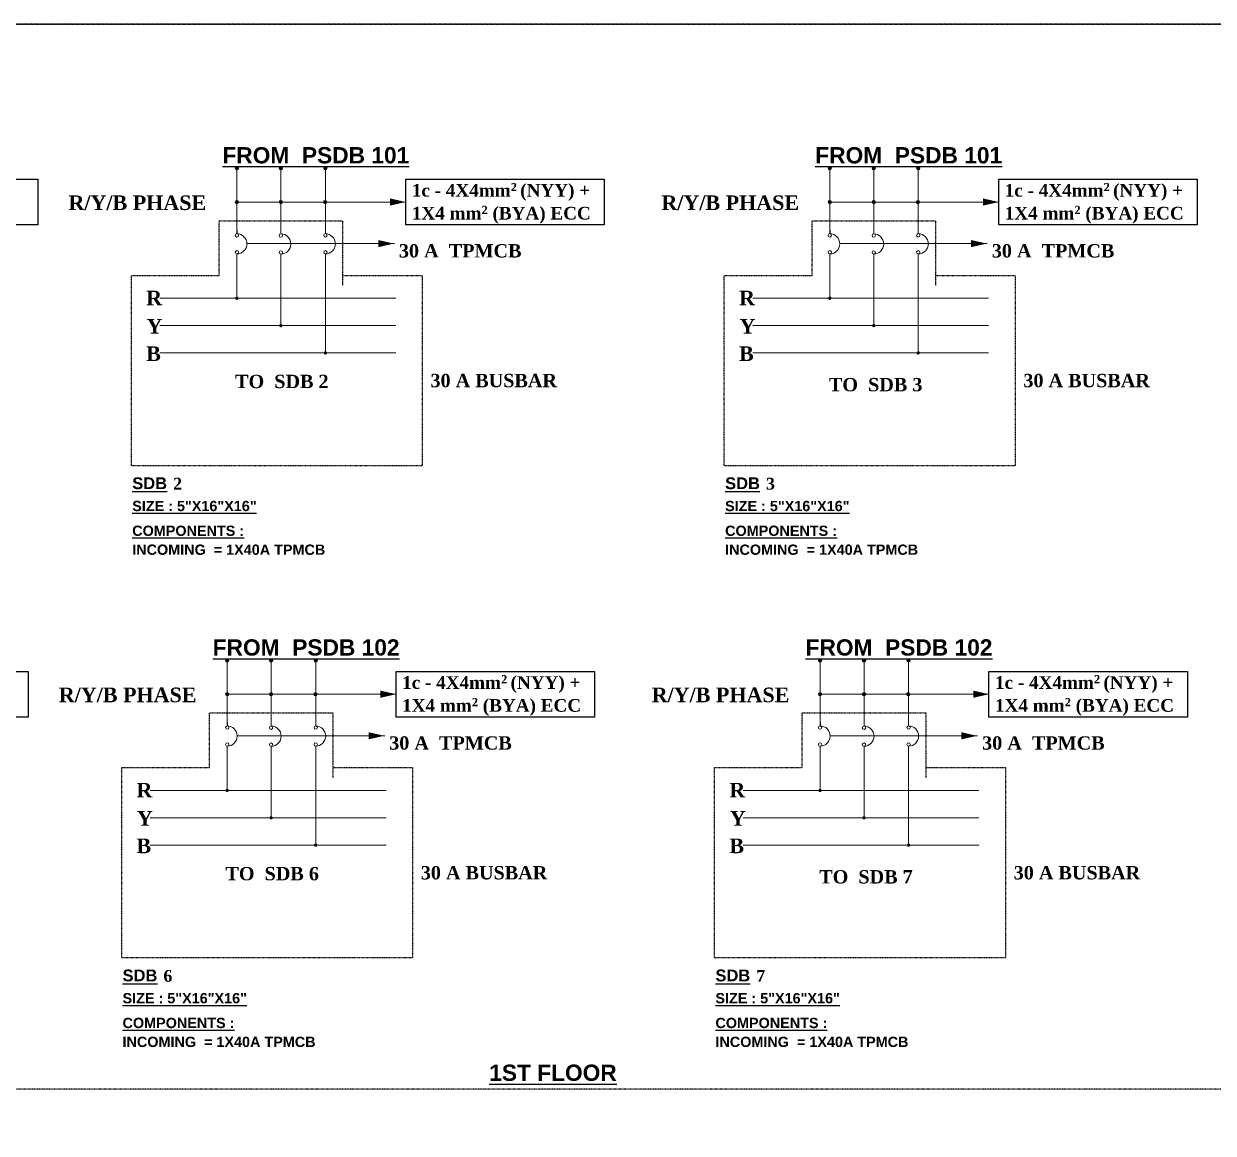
# Model space of a CAD drawing. Header units: inches. Extents: x -12 to 20935469, y -1604 to 24729220.
# Drawn here: x 20833000 to 20833523, y 24640421 to 24640909 of the extents above; entities that cross this region are included whole.
import ezdxf

# ---------------------------------------------------------------- set-up
doc = ezdxf.new("R2010")
doc.units = ezdxf.units.IN
doc.header["$LTSCALE"] = 0.03
doc.header["$MEASUREMENT"] = 0
doc.header["$PDMODE"] = 32
doc.header["$PDSIZE"] = 15
for name, pattern in [('DASHDOT', [1, 0.5, -0.25, 0, -0.25]), ('DASHDOTX2', [2, 1, -0.5, 0, -0.5]), ('DOT', [0.25, 0, -0.25])]:
    doc.linetypes.add(name, pattern=pattern)
for name, color, linetype, lineweight in [('CIRCUIT', 7, 'Continuous', 0), ('CKT-CABLE', 3, 'Continuous', 9), ('ELECT', 8, 'Continuous', 0), ('Hatch', 253, 'Continuous', 15), ('Power pts', 6, 'DASHDOTX2', 25), ('SB', 1, 'DASHDOT', 30)]:
    doc.layers.add(name, color=color, linetype=linetype, lineweight=lineweight)
for name, color, linetype in [('FDB', 5, 'Continuous'), ('TEXT', 7, 'Continuous'), ('w', 188, 'DOT')]:
    doc.layers.add(name, color=color, linetype=linetype)
doc.styles.get("Standard").update_dxf_attribs({"font": 'timesbd.ttf'})
doc.dimstyles.new('arch grid', dxfattribs={"dimtxt": 250, "dimasz": 100, "dimexe": 10, "dimexo": 10, "dimgap": 0.09, "dimtad": 0, "dimdec": 0, "dimzin": 0, "dimdsep": 46, "dimtxsty": 'Standard', "dimblk": 'DOT', "dimcen": 50, "dimdle": 50, "dimclrd": 256, "dimclre": 256, "dimadec": 0, "dimazin": 0, "dimtfac": 1, "dimtdec": 0, "dimtofl": 0, "dimtmove": 0, "dimatfit": 3, "dimldrblk": 'DOT', "dimfxl": 200, "dimfxlon": 1, "dimtolj": 1, "dimtzin": 0, "dimlwd": -1, "dimlwe": -1, "dimarcsym": 1})

# ---------------------------------------------------------------- blocks, each defined once
blk = doc.blocks.new('_Oblique')
at = {"color": 0, "linetype": 'ByBlock', "lineweight": -2}
blk.add_line((-0.5, -0.5), (0.5, 0.5), dxfattribs=at)
blk = doc.blocks.new('*D363')
at = {"ltscale": 50, "transparency": 16777216}
for p, q in [((3479.24, 24649574.13), (3479.24, 24649400.75)), ((3479.42, 24649524.13), (3469.24, 24649524.13)), ((3479.42, 24649400.75), (3469.24, 24649400.75)), ((3479.24, 24649400.75), (3479.24, 8350.74))]:
    blk.add_line(p, q, dxfattribs=at)
at = {"layer": 'Defpoints', "color": 0, "ltscale": 50, "transparency": 16777216}
for p in [(20846678.15, 24649524.13), (3479.24, 24649400.75), (20846678.15, 24649400.75)]:
    blk.add_point(p, dxfattribs=at)
at = {"ltscale": 50, "transparency": 16777216, "xscale": 100, "yscale": 100, "zscale": 100}
for p, rotation in [((3479.24, 24649524.13), 90), ((3479.24, 24649400.75), 270)]:
    blk.add_blockref('_Oblique', p, dxfattribs=dict(at, rotation=rotation))
at = {"color": 0, "ltscale": 50, "transparency": 16777216, "insert": (3479.24, 3397.61), "char_height": 250, "attachment_point": 5, "rotation": 90}
blk.add_mtext('\\A1;{\\H8.57143x;300mm}', dxfattribs=at)
blk = doc.blocks.new('_Dot')
at = {"color": 0, "linetype": 'ByBlock', "lineweight": -2}
blk.add_line((-0.5, 0), (-1, 0), dxfattribs=at)
at = {"color": 0, "linetype": 'ByBlock', "const_width": 0.5}
blk.add_lwpolyline([(-0.25, 0, 1), (0.25, 0, 1)], format="xyb", close=True, dxfattribs=at)

msp = doc.modelspace()

# ---------------------------------------------------------------- hatches: boundary and pattern name
at = {"layer": 'CIRCUIT'}
h = msp.add_hatch(color=256, dxfattribs=at)
h.dxf.hatch_style = 1
h.paths.add_polyline_path([(20833094.45, 24640845.27), (20833092.96, 24640845.27, 1)])
h.paths.add_polyline_path([(20833093.71, 24640846.02, 0.414214), (20833092.96, 24640845.27), (20833093.71, 24640845.27)])
h.paths.add_polyline_path([(20833093.71, 24640846.02), (20833093.71, 24640845.27), (20833094.45, 24640845.27, 0.414214)])
h = msp.add_hatch(color=256, dxfattribs=at)
h.dxf.hatch_style = 1
h.paths.add_polyline_path([(20833113.76, 24640845.27), (20833112.27, 24640845.27, 1)])
h.paths.add_polyline_path([(20833113.02, 24640846.02, 0.414214), (20833112.27, 24640845.27), (20833113.02, 24640845.27)])
h.paths.add_polyline_path([(20833113.02, 24640846.02), (20833113.02, 24640845.27), (20833113.76, 24640845.27, 0.414214)])
h = msp.add_hatch(color=256, dxfattribs=at)
h.dxf.hatch_style = 1
h.paths.add_polyline_path([(20833133.36, 24640845.27), (20833131.87, 24640845.27, 1)])
h.paths.add_polyline_path([(20833132.62, 24640846.02, 0.414214), (20833131.87, 24640845.27), (20833132.62, 24640845.27)])
h.paths.add_polyline_path([(20833132.62, 24640846.02), (20833132.62, 24640845.27), (20833133.36, 24640845.27, 0.414214)])
h = msp.add_hatch(color=256, dxfattribs=at)
h.dxf.hatch_style = 1
h.paths.add_polyline_path([(20833355.09, 24640845.27), (20833353.6, 24640845.27, 1)])
h.paths.add_polyline_path([(20833354.34, 24640846.02, 0.414214), (20833353.6, 24640845.27), (20833354.34, 24640845.27)])
h.paths.add_polyline_path([(20833354.34, 24640846.02), (20833354.34, 24640845.27), (20833355.09, 24640845.27, 0.414214)])
h = msp.add_hatch(color=256, dxfattribs=at)
h.dxf.hatch_style = 1
h.paths.add_polyline_path([(20833374.4, 24640845.27), (20833372.91, 24640845.27, 1)])
h.paths.add_polyline_path([(20833373.66, 24640846.02, 0.414214), (20833372.91, 24640845.27), (20833373.66, 24640845.27)])
h.paths.add_polyline_path([(20833373.66, 24640846.02), (20833373.66, 24640845.27), (20833374.4, 24640845.27, 0.414214)])
h = msp.add_hatch(color=256, dxfattribs=at)
h.dxf.hatch_style = 1
h.paths.add_polyline_path([(20833394, 24640845.27), (20833392.51, 24640845.27, 1)])
h.paths.add_polyline_path([(20833393.25, 24640846.02, 0.414214), (20833392.51, 24640845.27), (20833393.25, 24640845.27)])
h.paths.add_polyline_path([(20833393.25, 24640846.02), (20833393.25, 24640845.27), (20833394, 24640845.27, 0.414214)])
h = msp.add_hatch(color=256, dxfattribs=at)
h.dxf.hatch_style = 1
h.paths.add_polyline_path([(20833094.45, 24640830.42), (20833092.96, 24640830.42, 1)])
h.paths.add_polyline_path([(20833093.71, 24640831.17, 0.414214), (20833092.96, 24640830.42), (20833093.71, 24640830.42)])
h.paths.add_polyline_path([(20833093.71, 24640831.17), (20833093.71, 24640830.42), (20833094.45, 24640830.42, 0.414214)])
h = msp.add_hatch(color=256, dxfattribs=at)
h.dxf.hatch_style = 1
h.paths.add_polyline_path([(20833133.22, 24640830.42), (20833131.73, 24640830.42, 1)])
h.paths.add_polyline_path([(20833132.47, 24640831.17, 0.414214), (20833131.73, 24640830.42), (20833132.47, 24640830.42)])
h.paths.add_polyline_path([(20833132.47, 24640831.17), (20833132.47, 24640830.42), (20833133.22, 24640830.42, 0.414214)])
h = msp.add_hatch(color=256, dxfattribs=at)
h.dxf.hatch_style = 1
h.paths.add_polyline_path([(20833355.09, 24640830.42), (20833353.6, 24640830.42, 1)])
h.paths.add_polyline_path([(20833354.34, 24640831.17, 0.414214), (20833353.6, 24640830.42), (20833354.34, 24640830.42)])
h.paths.add_polyline_path([(20833354.34, 24640831.17), (20833354.34, 24640830.42), (20833355.09, 24640830.42, 0.414214)])
h = msp.add_hatch(color=256, dxfattribs=at)
h.dxf.hatch_style = 1
h.paths.add_polyline_path([(20833393.86, 24640830.42), (20833392.37, 24640830.42, 1)])
h.paths.add_polyline_path([(20833393.11, 24640831.17, 0.414214), (20833392.37, 24640830.42), (20833393.11, 24640830.42)])
h.paths.add_polyline_path([(20833393.11, 24640831.17), (20833393.11, 24640830.42), (20833393.86, 24640830.42, 0.414214)])
h = msp.add_hatch(color=256, dxfattribs=at)
h.dxf.hatch_style = 1
h.paths.add_polyline_path([(20833094.45, 24640788.12), (20833092.96, 24640788.12, 1)])
h.paths.add_polyline_path([(20833093.71, 24640788.86, 0.414214), (20833092.96, 24640788.12), (20833093.71, 24640788.12)])
h.paths.add_polyline_path([(20833093.71, 24640788.86), (20833093.71, 24640788.12), (20833094.45, 24640788.12, 0.414214)])
h = msp.add_hatch(color=256, dxfattribs=at)
h.dxf.hatch_style = 1
h.paths.add_polyline_path([(20833355.09, 24640788.12), (20833353.6, 24640788.12, 1)])
h.paths.add_polyline_path([(20833354.34, 24640788.86, 0.414214), (20833353.6, 24640788.12), (20833354.34, 24640788.12)])
h.paths.add_polyline_path([(20833354.34, 24640788.86), (20833354.34, 24640788.12), (20833355.09, 24640788.12, 0.414214)])
h = msp.add_hatch(color=256, dxfattribs=at)
h.dxf.hatch_style = 1
h.paths.add_polyline_path([(20833113.76, 24640776.09), (20833112.27, 24640776.09, 1)])
h.paths.add_polyline_path([(20833113.02, 24640776.83, 0.414214), (20833112.27, 24640776.09), (20833113.02, 24640776.09)])
h.paths.add_polyline_path([(20833113.02, 24640776.83), (20833113.02, 24640776.09), (20833113.76, 24640776.09, 0.414214)])
h = msp.add_hatch(color=256, dxfattribs=at)
h.dxf.hatch_style = 1
h.paths.add_polyline_path([(20833374.4, 24640776.09), (20833372.91, 24640776.09, 1)])
h.paths.add_polyline_path([(20833373.66, 24640776.83, 0.414214), (20833372.91, 24640776.09), (20833373.66, 24640776.09)])
h.paths.add_polyline_path([(20833373.66, 24640776.83), (20833373.66, 24640776.09), (20833374.4, 24640776.09, 0.414214)])
h = msp.add_hatch(color=256, dxfattribs=at)
h.dxf.hatch_style = 1
h.paths.add_polyline_path([(20833133.36, 24640764.06), (20833131.87, 24640764.06, 1)])
h.paths.add_polyline_path([(20833132.62, 24640764.81, 0.414214), (20833131.87, 24640764.06), (20833132.62, 24640764.06)])
h.paths.add_polyline_path([(20833132.62, 24640764.81), (20833132.62, 24640764.06), (20833133.36, 24640764.06, 0.414214)])
h = msp.add_hatch(color=256, dxfattribs=at)
h.dxf.hatch_style = 1
h.paths.add_polyline_path([(20833394, 24640764.06), (20833392.51, 24640764.06, 1)])
h.paths.add_polyline_path([(20833393.25, 24640764.81, 0.414214), (20833392.51, 24640764.06), (20833393.25, 24640764.06)])
h.paths.add_polyline_path([(20833393.25, 24640764.81), (20833393.25, 24640764.06), (20833394, 24640764.06, 0.414214)])
h = msp.add_hatch(color=256, dxfattribs=at)
h.dxf.hatch_style = 1
h.paths.add_polyline_path([(20833090.19, 24640628.92), (20833088.7, 24640628.92, 1)])
h.paths.add_polyline_path([(20833089.45, 24640629.67, 0.414214), (20833088.7, 24640628.92), (20833089.45, 24640628.92)])
h.paths.add_polyline_path([(20833089.45, 24640629.67), (20833089.45, 24640628.92), (20833090.19, 24640628.92, 0.414214)])
h = msp.add_hatch(color=256, dxfattribs=at)
h.dxf.hatch_style = 1
h.paths.add_polyline_path([(20833109.5, 24640628.92), (20833108.01, 24640628.92, 1)])
h.paths.add_polyline_path([(20833108.76, 24640629.67, 0.414214), (20833108.01, 24640628.92), (20833108.76, 24640628.92)])
h.paths.add_polyline_path([(20833108.76, 24640629.67), (20833108.76, 24640628.92), (20833109.5, 24640628.92, 0.414214)])
h = msp.add_hatch(color=256, dxfattribs=at)
h.dxf.hatch_style = 1
h.paths.add_polyline_path([(20833129.1, 24640628.92), (20833127.61, 24640628.92, 1)])
h.paths.add_polyline_path([(20833128.36, 24640629.67, 0.414214), (20833127.61, 24640628.92), (20833128.36, 24640628.92)])
h.paths.add_polyline_path([(20833128.36, 24640629.67), (20833128.36, 24640628.92), (20833129.1, 24640628.92, 0.414214)])
h = msp.add_hatch(color=256, dxfattribs=at)
h.dxf.hatch_style = 1
h.paths.add_polyline_path([(20833350.83, 24640628.92), (20833349.34, 24640628.92, 1)])
h.paths.add_polyline_path([(20833350.08, 24640629.67, 0.414214), (20833349.34, 24640628.92), (20833350.08, 24640628.92)])
h.paths.add_polyline_path([(20833350.08, 24640629.67), (20833350.08, 24640628.92), (20833350.83, 24640628.92, 0.414214)])
h = msp.add_hatch(color=256, dxfattribs=at)
h.dxf.hatch_style = 1
h.paths.add_polyline_path([(20833370.14, 24640628.92), (20833368.65, 24640628.92, 1)])
h.paths.add_polyline_path([(20833369.4, 24640629.67, 0.414214), (20833368.65, 24640628.92), (20833369.4, 24640628.92)])
h.paths.add_polyline_path([(20833369.4, 24640629.67), (20833369.4, 24640628.92), (20833370.14, 24640628.92, 0.414214)])
h = msp.add_hatch(color=256, dxfattribs=at)
h.dxf.hatch_style = 1
h.paths.add_polyline_path([(20833389.74, 24640628.92), (20833388.25, 24640628.92, 1)])
h.paths.add_polyline_path([(20833388.99, 24640629.67, 0.414214), (20833388.25, 24640628.92), (20833388.99, 24640628.92)])
h.paths.add_polyline_path([(20833388.99, 24640629.67), (20833388.99, 24640628.92), (20833389.74, 24640628.92, 0.414214)])
h = msp.add_hatch(color=256, dxfattribs=at)
h.dxf.hatch_style = 1
h.paths.add_polyline_path([(20833090.19, 24640614.08), (20833088.7, 24640614.08, 1)])
h.paths.add_polyline_path([(20833089.45, 24640614.82, 0.414214), (20833088.7, 24640614.08), (20833089.45, 24640614.08)])
h.paths.add_polyline_path([(20833089.45, 24640614.82), (20833089.45, 24640614.08), (20833090.19, 24640614.08, 0.414214)])
h = msp.add_hatch(color=256, dxfattribs=at)
h.dxf.hatch_style = 1
h.paths.add_polyline_path([(20833128.96, 24640614.08), (20833127.47, 24640614.08, 1)])
h.paths.add_polyline_path([(20833128.21, 24640614.82, 0.414214), (20833127.47, 24640614.08), (20833128.21, 24640614.08)])
h.paths.add_polyline_path([(20833128.21, 24640614.82), (20833128.21, 24640614.08), (20833128.96, 24640614.08, 0.414214)])
h = msp.add_hatch(color=256, dxfattribs=at)
h.dxf.hatch_style = 1
h.paths.add_polyline_path([(20833350.83, 24640614.08), (20833349.34, 24640614.08, 1)])
h.paths.add_polyline_path([(20833350.08, 24640614.82, 0.414214), (20833349.34, 24640614.08), (20833350.08, 24640614.08)])
h.paths.add_polyline_path([(20833350.08, 24640614.82), (20833350.08, 24640614.08), (20833350.83, 24640614.08, 0.414214)])
h = msp.add_hatch(color=256, dxfattribs=at)
h.dxf.hatch_style = 1
h.paths.add_polyline_path([(20833389.6, 24640614.08), (20833388.11, 24640614.08, 1)])
h.paths.add_polyline_path([(20833388.85, 24640614.82, 0.414214), (20833388.11, 24640614.08), (20833388.85, 24640614.08)])
h.paths.add_polyline_path([(20833388.85, 24640614.82), (20833388.85, 24640614.08), (20833389.6, 24640614.08, 0.414214)])
h = msp.add_hatch(color=256, dxfattribs=at)
h.dxf.hatch_style = 1
h.paths.add_polyline_path([(20833090.19, 24640571.77), (20833088.7, 24640571.77, 1)])
h.paths.add_polyline_path([(20833089.45, 24640572.51, 0.414214), (20833088.7, 24640571.77), (20833089.45, 24640571.77)])
h.paths.add_polyline_path([(20833089.45, 24640572.51), (20833089.45, 24640571.77), (20833090.19, 24640571.77, 0.414214)])
h = msp.add_hatch(color=256, dxfattribs=at)
h.dxf.hatch_style = 1
h.paths.add_polyline_path([(20833350.83, 24640571.77), (20833349.34, 24640571.77, 1)])
h.paths.add_polyline_path([(20833350.08, 24640572.51, 0.414214), (20833349.34, 24640571.77), (20833350.08, 24640571.77)])
h.paths.add_polyline_path([(20833350.08, 24640572.51), (20833350.08, 24640571.77), (20833350.83, 24640571.77, 0.414214)])
h = msp.add_hatch(color=256, dxfattribs=at)
h.dxf.hatch_style = 1
h.paths.add_polyline_path([(20833109.5, 24640559.74), (20833108.01, 24640559.74, 1)])
h.paths.add_polyline_path([(20833108.76, 24640560.49, 0.414214), (20833108.01, 24640559.74), (20833108.76, 24640559.74)])
h.paths.add_polyline_path([(20833108.76, 24640560.49), (20833108.76, 24640559.74), (20833109.5, 24640559.74, 0.414214)])
h = msp.add_hatch(color=256, dxfattribs=at)
h.dxf.hatch_style = 1
h.paths.add_polyline_path([(20833370.14, 24640559.74), (20833368.65, 24640559.74, 1)])
h.paths.add_polyline_path([(20833369.4, 24640560.49, 0.414214), (20833368.65, 24640559.74), (20833369.4, 24640559.74)])
h.paths.add_polyline_path([(20833369.4, 24640560.49), (20833369.4, 24640559.74), (20833370.14, 24640559.74, 0.414214)])
h = msp.add_hatch(color=256, dxfattribs=at)
h.dxf.hatch_style = 1
h.paths.add_polyline_path([(20833129.1, 24640547.72), (20833127.61, 24640547.72, 1)])
h.paths.add_polyline_path([(20833128.36, 24640548.46, 0.414214), (20833127.61, 24640547.72), (20833128.36, 24640547.72)])
h.paths.add_polyline_path([(20833128.36, 24640548.46), (20833128.36, 24640547.72), (20833129.1, 24640547.72, 0.414214)])
h = msp.add_hatch(color=256, dxfattribs=at)
h.dxf.hatch_style = 1
h.paths.add_polyline_path([(20833389.74, 24640547.72), (20833388.25, 24640547.72, 1)])
h.paths.add_polyline_path([(20833388.99, 24640548.46, 0.414214), (20833388.25, 24640547.72), (20833388.99, 24640547.72)])
h.paths.add_polyline_path([(20833388.99, 24640548.46), (20833388.99, 24640547.72), (20833389.74, 24640547.72, 0.414214)])
at = {"layer": 'Hatch'}
h = msp.add_hatch(dxfattribs=at)
h.set_pattern_fill('ANSI31', color=256, scale=10.802334)
h.set_pattern_definition([(45, (20966795.7442, 24693870.4202), (-0.95480045, 0.95480045), [])])
h.paths.add_polyline_path([(20833094.45, 24640845.27), (20833092.96, 24640845.27, 1)])
h.paths.add_polyline_path([(20833093.71, 24640846.02), (20833093.71, 24640845.27), (20833094.45, 24640845.27, 0.414214)])
h.paths.add_polyline_path([(20833093.71, 24640846.02, 0.414214), (20833092.96, 24640845.27), (20833093.71, 24640845.27)])
h = msp.add_hatch(dxfattribs=at)
h.set_pattern_fill('ANSI31', color=256, scale=10.802334)
h.set_pattern_definition([(45, (20966815.0569, 24693870.4202), (-0.95480045, 0.95480045), [])])
h.paths.add_polyline_path([(20833113.76, 24640845.27), (20833112.27, 24640845.27, 1)])
h.paths.add_polyline_path([(20833113.02, 24640846.02), (20833113.02, 24640845.27), (20833113.76, 24640845.27, 0.414214)])
h.paths.add_polyline_path([(20833113.02, 24640846.02, 0.414214), (20833112.27, 24640845.27), (20833113.02, 24640845.27)])
h = msp.add_hatch(dxfattribs=at)
h.set_pattern_fill('ANSI31', color=256, scale=10.802334)
h.set_pattern_definition([(45, (20966834.6547, 24693870.4202), (-0.95480045, 0.95480045), [])])
h.paths.add_polyline_path([(20833133.36, 24640845.27), (20833131.87, 24640845.27, 1)])
h.paths.add_polyline_path([(20833132.62, 24640846.02), (20833132.62, 24640845.27), (20833133.36, 24640845.27, 0.414214)])
h.paths.add_polyline_path([(20833132.62, 24640846.02, 0.414214), (20833131.87, 24640845.27), (20833132.62, 24640845.27)])
h = msp.add_hatch(dxfattribs=at)
h.set_pattern_fill('ANSI31', color=256, scale=10.802334)
h.set_pattern_definition([(45, (20967056.3821, 24693870.4202), (-0.95480045, 0.95480045), [])])
h.paths.add_polyline_path([(20833355.09, 24640845.27), (20833353.6, 24640845.27, 1)])
h.paths.add_polyline_path([(20833354.34, 24640846.02), (20833354.34, 24640845.27), (20833355.09, 24640845.27, 0.414214)])
h.paths.add_polyline_path([(20833354.34, 24640846.02, 0.414214), (20833353.6, 24640845.27), (20833354.34, 24640845.27)])
h = msp.add_hatch(dxfattribs=at)
h.set_pattern_fill('ANSI31', color=256, scale=10.802334)
h.set_pattern_definition([(45, (20967075.6948, 24693870.4202), (-0.95480045, 0.95480045), [])])
h.paths.add_polyline_path([(20833374.4, 24640845.27), (20833372.91, 24640845.27, 1)])
h.paths.add_polyline_path([(20833373.66, 24640846.02), (20833373.66, 24640845.27), (20833374.4, 24640845.27, 0.414214)])
h.paths.add_polyline_path([(20833373.66, 24640846.02, 0.414214), (20833372.91, 24640845.27), (20833373.66, 24640845.27)])
h = msp.add_hatch(dxfattribs=at)
h.set_pattern_fill('ANSI31', color=256, scale=10.802334)
h.set_pattern_definition([(45, (20967095.2926, 24693870.4202), (-0.95480045, 0.95480045), [])])
h.paths.add_polyline_path([(20833394, 24640845.27), (20833392.51, 24640845.27, 1)])
h.paths.add_polyline_path([(20833393.25, 24640846.02), (20833393.25, 24640845.27), (20833394, 24640845.27, 0.414214)])
h.paths.add_polyline_path([(20833393.25, 24640846.02, 0.414214), (20833392.51, 24640845.27), (20833393.25, 24640845.27)])
h = msp.add_hatch(dxfattribs=at)
h.set_pattern_fill('ANSI31', color=256, scale=10.802334)
h.set_pattern_definition([(45, (20966795.7442, 24693855.573), (-0.95480045, 0.95480045), [])])
h.paths.add_polyline_path([(20833094.45, 24640830.42), (20833092.96, 24640830.42, 1)])
h.paths.add_polyline_path([(20833093.71, 24640831.17), (20833093.71, 24640830.42), (20833094.45, 24640830.42, 0.414214)])
h.paths.add_polyline_path([(20833093.71, 24640831.17, 0.414214), (20833092.96, 24640830.42), (20833093.71, 24640830.42)])
h = msp.add_hatch(color=256, dxfattribs=at)
h.dxf.hatch_style = 1
h.paths.add_polyline_path([(20833113.76, 24640830.42), (20833112.27, 24640830.42, 1)])
h.paths.add_polyline_path([(20833113.02, 24640831.17, 0.414214), (20833112.27, 24640830.42), (20833113.02, 24640830.42)])
h.paths.add_polyline_path([(20833113.02, 24640831.17), (20833113.02, 24640830.42), (20833113.76, 24640830.42, 0.414214)])
h = msp.add_hatch(dxfattribs=at)
h.set_pattern_fill('ANSI31', color=256, scale=10.802334)
h.set_pattern_definition([(45, (20966815.0569, 24693855.573), (-0.95480045, 0.95480045), [])])
h.paths.add_polyline_path([(20833113.76, 24640830.42), (20833112.27, 24640830.42, 1)])
h.paths.add_polyline_path([(20833113.02, 24640831.17), (20833113.02, 24640830.42), (20833113.76, 24640830.42, 0.414214)])
h.paths.add_polyline_path([(20833113.02, 24640831.17, 0.414214), (20833112.27, 24640830.42), (20833113.02, 24640830.42)])
h = msp.add_hatch(dxfattribs=at)
h.set_pattern_fill('ANSI31', color=256, scale=10.802334)
h.set_pattern_definition([(45, (20966834.5134, 24693855.573), (-0.95480045, 0.95480045), [])])
h.paths.add_polyline_path([(20833133.22, 24640830.42), (20833131.73, 24640830.42, 1)])
h.paths.add_polyline_path([(20833132.47, 24640831.17), (20833132.47, 24640830.42), (20833133.22, 24640830.42, 0.414214)])
h.paths.add_polyline_path([(20833132.47, 24640831.17, 0.414214), (20833131.73, 24640830.42), (20833132.47, 24640830.42)])
h = msp.add_hatch(dxfattribs=at)
h.set_pattern_fill('ANSI31', color=256, scale=10.802334)
h.set_pattern_definition([(45, (20967056.3821, 24693855.573), (-0.95480045, 0.95480045), [])])
h.paths.add_polyline_path([(20833355.09, 24640830.42), (20833353.6, 24640830.42, 1)])
h.paths.add_polyline_path([(20833354.34, 24640831.17), (20833354.34, 24640830.42), (20833355.09, 24640830.42, 0.414214)])
h.paths.add_polyline_path([(20833354.34, 24640831.17, 0.414214), (20833353.6, 24640830.42), (20833354.34, 24640830.42)])
h = msp.add_hatch(color=256, dxfattribs=at)
h.dxf.hatch_style = 1
h.paths.add_polyline_path([(20833374.4, 24640830.42), (20833372.91, 24640830.42, 1)])
h.paths.add_polyline_path([(20833373.66, 24640831.17, 0.414214), (20833372.91, 24640830.42), (20833373.66, 24640830.42)])
h.paths.add_polyline_path([(20833373.66, 24640831.17), (20833373.66, 24640830.42), (20833374.4, 24640830.42, 0.414214)])
h = msp.add_hatch(dxfattribs=at)
h.set_pattern_fill('ANSI31', color=256, scale=10.802334)
h.set_pattern_definition([(45, (20967075.6948, 24693855.573), (-0.95480045, 0.95480045), [])])
h.paths.add_polyline_path([(20833374.4, 24640830.42), (20833372.91, 24640830.42, 1)])
h.paths.add_polyline_path([(20833373.66, 24640831.17), (20833373.66, 24640830.42), (20833374.4, 24640830.42, 0.414214)])
h.paths.add_polyline_path([(20833373.66, 24640831.17, 0.414214), (20833372.91, 24640830.42), (20833373.66, 24640830.42)])
h = msp.add_hatch(dxfattribs=at)
h.set_pattern_fill('ANSI31', color=256, scale=10.802334)
h.set_pattern_definition([(45, (20967095.1514, 24693855.573), (-0.95480045, 0.95480045), [])])
h.paths.add_polyline_path([(20833393.86, 24640830.42), (20833392.37, 24640830.42, 1)])
h.paths.add_polyline_path([(20833393.11, 24640831.17), (20833393.11, 24640830.42), (20833393.86, 24640830.42, 0.414214)])
h.paths.add_polyline_path([(20833393.11, 24640831.17, 0.414214), (20833392.37, 24640830.42), (20833393.11, 24640830.42)])
h = msp.add_hatch(dxfattribs=at)
h.set_pattern_fill('ANSI31', color=256, scale=10.802334)
h.set_pattern_definition([(45, (20966791.4839, 24693654.0733), (-0.95480045, 0.95480045), [])])
h.paths.add_polyline_path([(20833090.19, 24640628.92), (20833088.7, 24640628.92, 1)])
h.paths.add_polyline_path([(20833089.45, 24640629.67), (20833089.45, 24640628.92), (20833090.19, 24640628.92, 0.414214)])
h.paths.add_polyline_path([(20833089.45, 24640629.67, 0.414214), (20833088.7, 24640628.92), (20833089.45, 24640628.92)])
h = msp.add_hatch(dxfattribs=at)
h.set_pattern_fill('ANSI31', color=256, scale=10.802334)
h.set_pattern_definition([(45, (20966810.7966, 24693654.0733), (-0.95480045, 0.95480045), [])])
h.paths.add_polyline_path([(20833109.5, 24640628.92), (20833108.01, 24640628.92, 1)])
h.paths.add_polyline_path([(20833108.76, 24640629.67), (20833108.76, 24640628.92), (20833109.5, 24640628.92, 0.414214)])
h.paths.add_polyline_path([(20833108.76, 24640629.67, 0.414214), (20833108.01, 24640628.92), (20833108.76, 24640628.92)])
h = msp.add_hatch(dxfattribs=at)
h.set_pattern_fill('ANSI31', color=256, scale=10.802334)
h.set_pattern_definition([(45, (20966830.3944, 24693654.0733), (-0.95480045, 0.95480045), [])])
h.paths.add_polyline_path([(20833129.1, 24640628.92), (20833127.61, 24640628.92, 1)])
h.paths.add_polyline_path([(20833128.36, 24640629.67), (20833128.36, 24640628.92), (20833129.1, 24640628.92, 0.414214)])
h.paths.add_polyline_path([(20833128.36, 24640629.67, 0.414214), (20833127.61, 24640628.92), (20833128.36, 24640628.92)])
h = msp.add_hatch(dxfattribs=at)
h.set_pattern_fill('ANSI31', color=256, scale=10.802334)
h.set_pattern_definition([(45, (20967052.1218, 24693654.0733), (-0.95480045, 0.95480045), [])])
h.paths.add_polyline_path([(20833350.83, 24640628.92), (20833349.34, 24640628.92, 1)])
h.paths.add_polyline_path([(20833350.08, 24640629.67), (20833350.08, 24640628.92), (20833350.83, 24640628.92, 0.414214)])
h.paths.add_polyline_path([(20833350.08, 24640629.67, 0.414214), (20833349.34, 24640628.92), (20833350.08, 24640628.92)])
h = msp.add_hatch(dxfattribs=at)
h.set_pattern_fill('ANSI31', color=256, scale=10.802334)
h.set_pattern_definition([(45, (20967071.4345, 24693654.0733), (-0.95480045, 0.95480045), [])])
h.paths.add_polyline_path([(20833370.14, 24640628.92), (20833368.65, 24640628.92, 1)])
h.paths.add_polyline_path([(20833369.4, 24640629.67), (20833369.4, 24640628.92), (20833370.14, 24640628.92, 0.414214)])
h.paths.add_polyline_path([(20833369.4, 24640629.67, 0.414214), (20833368.65, 24640628.92), (20833369.4, 24640628.92)])
h = msp.add_hatch(dxfattribs=at)
h.set_pattern_fill('ANSI31', color=256, scale=10.802334)
h.set_pattern_definition([(45, (20967091.0323, 24693654.0733), (-0.95480045, 0.95480045), [])])
h.paths.add_polyline_path([(20833389.74, 24640628.92), (20833388.25, 24640628.92, 1)])
h.paths.add_polyline_path([(20833388.99, 24640629.67), (20833388.99, 24640628.92), (20833389.74, 24640628.92, 0.414214)])
h.paths.add_polyline_path([(20833388.99, 24640629.67, 0.414214), (20833388.25, 24640628.92), (20833388.99, 24640628.92)])
h = msp.add_hatch(dxfattribs=at)
h.set_pattern_fill('ANSI31', color=256, scale=10.802334)
h.set_pattern_definition([(45, (20966791.4839, 24693639.226), (-0.95480045, 0.95480045), [])])
h.paths.add_polyline_path([(20833090.19, 24640614.08), (20833088.7, 24640614.08, 1)])
h.paths.add_polyline_path([(20833089.45, 24640614.82), (20833089.45, 24640614.08), (20833090.19, 24640614.08, 0.414214)])
h.paths.add_polyline_path([(20833089.45, 24640614.82, 0.414214), (20833088.7, 24640614.08), (20833089.45, 24640614.08)])
h = msp.add_hatch(color=256, dxfattribs=at)
h.dxf.hatch_style = 1
h.paths.add_polyline_path([(20833109.5, 24640614.08), (20833108.01, 24640614.08, 1)])
h.paths.add_polyline_path([(20833108.76, 24640614.82, 0.414214), (20833108.01, 24640614.08), (20833108.76, 24640614.08)])
h.paths.add_polyline_path([(20833108.76, 24640614.82), (20833108.76, 24640614.08), (20833109.5, 24640614.08, 0.414214)])
h = msp.add_hatch(dxfattribs=at)
h.set_pattern_fill('ANSI31', color=256, scale=10.802334)
h.set_pattern_definition([(45, (20966810.7966, 24693639.226), (-0.95480045, 0.95480045), [])])
h.paths.add_polyline_path([(20833109.5, 24640614.08), (20833108.01, 24640614.08, 1)])
h.paths.add_polyline_path([(20833108.76, 24640614.82), (20833108.76, 24640614.08), (20833109.5, 24640614.08, 0.414214)])
h.paths.add_polyline_path([(20833108.76, 24640614.82, 0.414214), (20833108.01, 24640614.08), (20833108.76, 24640614.08)])
h = msp.add_hatch(dxfattribs=at)
h.set_pattern_fill('ANSI31', color=256, scale=10.802334)
h.set_pattern_definition([(45, (20966830.2531, 24693639.226), (-0.95480045, 0.95480045), [])])
h.paths.add_polyline_path([(20833128.96, 24640614.08), (20833127.47, 24640614.08, 1)])
h.paths.add_polyline_path([(20833128.21, 24640614.82), (20833128.21, 24640614.08), (20833128.96, 24640614.08, 0.414214)])
h.paths.add_polyline_path([(20833128.21, 24640614.82, 0.414214), (20833127.47, 24640614.08), (20833128.21, 24640614.08)])
h = msp.add_hatch(dxfattribs=at)
h.set_pattern_fill('ANSI31', color=256, scale=10.802334)
h.set_pattern_definition([(45, (20967052.1218, 24693639.226), (-0.95480045, 0.95480045), [])])
h.paths.add_polyline_path([(20833350.83, 24640614.08), (20833349.34, 24640614.08, 1)])
h.paths.add_polyline_path([(20833350.08, 24640614.82), (20833350.08, 24640614.08), (20833350.83, 24640614.08, 0.414214)])
h.paths.add_polyline_path([(20833350.08, 24640614.82, 0.414214), (20833349.34, 24640614.08), (20833350.08, 24640614.08)])
h = msp.add_hatch(color=256, dxfattribs=at)
h.dxf.hatch_style = 1
h.paths.add_polyline_path([(20833370.14, 24640614.08), (20833368.65, 24640614.08, 1)])
h.paths.add_polyline_path([(20833369.4, 24640614.82, 0.414214), (20833368.65, 24640614.08), (20833369.4, 24640614.08)])
h.paths.add_polyline_path([(20833369.4, 24640614.82), (20833369.4, 24640614.08), (20833370.14, 24640614.08, 0.414214)])
h = msp.add_hatch(dxfattribs=at)
h.set_pattern_fill('ANSI31', color=256, scale=10.802334)
h.set_pattern_definition([(45, (20967071.4345, 24693639.226), (-0.95480045, 0.95480045), [])])
h.paths.add_polyline_path([(20833370.14, 24640614.08), (20833368.65, 24640614.08, 1)])
h.paths.add_polyline_path([(20833369.4, 24640614.82), (20833369.4, 24640614.08), (20833370.14, 24640614.08, 0.414214)])
h.paths.add_polyline_path([(20833369.4, 24640614.82, 0.414214), (20833368.65, 24640614.08), (20833369.4, 24640614.08)])
h = msp.add_hatch(dxfattribs=at)
h.set_pattern_fill('ANSI31', color=256, scale=10.802334)
h.set_pattern_definition([(45, (20967090.891, 24693639.226), (-0.95480045, 0.95480045), [])])
h.paths.add_polyline_path([(20833389.6, 24640614.08), (20833388.11, 24640614.08, 1)])
h.paths.add_polyline_path([(20833388.85, 24640614.82), (20833388.85, 24640614.08), (20833389.6, 24640614.08, 0.414214)])
h.paths.add_polyline_path([(20833388.85, 24640614.82, 0.414214), (20833388.11, 24640614.08), (20833388.85, 24640614.08)])

# ---------------------------------------------------------------- linework, layer by layer
at = {"layer": 'CIRCUIT'}
for p, q in [((20833093.71, 24640845.27), (20833093.71, 24640816.51)), ((20833113.02, 24640845.27), (20833113.02, 24640816.44)), ((20833132.62, 24640845.27), (20833132.62, 24640816.51)), ((20833354.34, 24640845.27), (20833354.34, 24640816.51)), ((20833373.66, 24640845.27), (20833373.66, 24640816.44)), ((20833393.25, 24640845.27), (20833393.25, 24640816.51)), ((20833093.71, 24640807.58), (20833093.71, 24640788.12)), ((20833113.02, 24640807.51), (20833113.02, 24640776.09)), ((20833132.62, 24640807.58), (20833132.62, 24640764.06)), ((20833354.34, 24640807.58), (20833354.34, 24640788.12)), ((20833373.66, 24640807.51), (20833373.66, 24640776.09)), ((20833393.25, 24640807.58), (20833393.25, 24640764.06)), ((20833089.45, 24640628.92), (20833089.45, 24640600.17)), ((20833108.76, 24640628.92), (20833108.76, 24640600.1)), ((20833128.36, 24640628.92), (20833128.36, 24640600.17)), ((20833350.08, 24640628.92), (20833350.08, 24640600.17)), ((20833369.4, 24640628.92), (20833369.4, 24640600.1)), ((20833388.99, 24640628.92), (20833388.99, 24640600.17)), ((20833089.45, 24640591.23), (20833089.45, 24640571.77)), ((20833108.76, 24640591.16), (20833108.76, 24640559.74)), ((20833128.36, 24640591.23), (20833128.36, 24640547.72)), ((20833350.08, 24640591.23), (20833350.08, 24640571.77)), ((20833369.4, 24640591.16), (20833369.4, 24640559.74)), ((20833388.99, 24640591.23), (20833388.99, 24640547.72))]:
    msp.add_line(p, q, dxfattribs=at)
for centre in [(20833113.02, 24640830.42), (20833373.66, 24640830.42), (20833093.71, 24640815.77), (20833113.02, 24640815.7), (20833132.62, 24640815.77), (20833354.34, 24640815.77), (20833373.66, 24640815.7), (20833393.25, 24640815.77), (20833093.71, 24640808.32), (20833113.02, 24640808.25), (20833132.62, 24640808.32), (20833354.34, 24640808.32), (20833373.66, 24640808.25), (20833393.25, 24640808.32), (20833108.76, 24640614.08), (20833369.4, 24640614.08), (20833089.45, 24640599.42), (20833108.76, 24640599.35), (20833128.36, 24640599.42), (20833350.08, 24640599.42), (20833369.4, 24640599.35), (20833388.99, 24640599.42), (20833089.45, 24640591.98), (20833108.76, 24640591.91), (20833128.36, 24640591.98), (20833350.08, 24640591.98), (20833369.4, 24640591.91), (20833388.99, 24640591.98)]:
    msp.add_circle(centre, 0.744, dxfattribs=at)
for centre, start in [((20833093.63, 24640812.05), 270.9281), ((20833112.95, 24640811.98), 270.9281), ((20833132.54, 24640812.05), 270.9215), ((20833354.27, 24640812.05), 270.9281), ((20833373.58, 24640811.98), 270.9281), ((20833393.18, 24640812.05), 270.9215), ((20833089.37, 24640595.7), 270.9281), ((20833108.69, 24640595.63), 270.9281), ((20833128.28, 24640595.7), 270.9215), ((20833350.01, 24640595.7), 270.9281), ((20833369.32, 24640595.63), 270.9281), ((20833388.92, 24640595.7), 270.9215)]:
    msp.add_arc(centre, 4.47, start, 89.0719, dxfattribs=at)
at = {"layer": 'CKT-CABLE'}
for p, q in [((20833093.71, 24640830.42), (20833167.93, 24640830.42)), ((20833354.34, 24640830.42), (20833428.57, 24640830.42)), ((20833098.1, 24640812.13), (20833162.97, 24640812.13)), ((20833358.74, 24640812.13), (20833423.61, 24640812.13)), ((20833089.45, 24640614.08), (20833163.67, 24640614.08)), ((20833350.08, 24640614.08), (20833424.31, 24640614.08)), ((20833093.84, 24640595.78), (20833158.71, 24640595.78)), ((20833354.48, 24640595.78), (20833419.35, 24640595.78))]:
    msp.add_line(p, q, dxfattribs=at)
for points in [[(20833167.96, 24640830.42, 0, 3.14, 0), (20833161.09, 24640830.42, 3.14, 3.14, 0)], [(20833428.6, 24640830.42, 0, 3.14, 0), (20833421.73, 24640830.42, 3.14, 3.14, 0)], [(20833162.7, 24640812.15, 0, 3.14, 0), (20833155.83, 24640812.15, 3.14, 3.14, 0)], [(20833423.33, 24640812.15, 0, 3.14, 0), (20833416.46, 24640812.15, 3.14, 3.14, 0)], [(20833163.7, 24640614.08, 0, 3.14, 0), (20833156.83, 24640614.08, 3.14, 3.14, 0)], [(20833424.34, 24640614.08, 0, 3.14, 0), (20833417.47, 24640614.08, 3.14, 3.14, 0)], [(20833158.44, 24640595.8, 0, 3.14, 0), (20833151.57, 24640595.8, 3.14, 3.14, 0)], [(20833419.07, 24640595.8, 0, 3.14, 0), (20833412.2, 24640595.8, 3.14, 3.14, 0)]]:
    msp.add_lwpolyline(points, format="xyseb", dxfattribs=at)
at = {"layer": 'Defpoints'}
for p, q in [((20833093.71, 24640817.99), (20833093.71, 24640816.51)), ((20833354.34, 24640817.99), (20833354.34, 24640816.51)), ((20833089.45, 24640601.64), (20833089.45, 24640600.17)), ((20833350.08, 24640601.64), (20833350.08, 24640600.17))]:
    msp.add_line(p, q, dxfattribs=at)
at = {"layer": 'ELECT', "color": 5, "linetype": 'ByBlock', "lineweight": 0, "ltscale": 10}
for p, q in [((20833059.85, 24640788.12), (20833071.01, 24640788.12)), ((20833071.01, 24640788.12), (20833083.04, 24640788.12)), ((20833083.04, 24640788.12), (20833152.22, 24640788.12)), ((20833152.22, 24640788.12), (20833163.54, 24640788.12)), ((20833320.49, 24640788.12), (20833331.65, 24640788.12)), ((20833331.65, 24640788.12), (20833343.68, 24640788.12)), ((20833343.68, 24640788.12), (20833412.86, 24640788.12)), ((20833412.86, 24640788.12), (20833424.18, 24640788.12)), ((20833059.85, 24640776.09), (20833071.01, 24640776.09)), ((20833071.01, 24640776.09), (20833083.04, 24640776.09)), ((20833083.04, 24640776.09), (20833152.22, 24640776.09)), ((20833152.22, 24640776.09), (20833163.54, 24640776.09)), ((20833320.49, 24640776.09), (20833331.65, 24640776.09)), ((20833331.65, 24640776.09), (20833343.68, 24640776.09)), ((20833343.68, 24640776.09), (20833412.86, 24640776.09)), ((20833412.86, 24640776.09), (20833424.18, 24640776.09)), ((20833059.85, 24640764.06), (20833071.01, 24640764.06)), ((20833071.01, 24640764.06), (20833083.04, 24640764.06)), ((20833083.04, 24640764.06), (20833152.22, 24640764.06)), ((20833152.22, 24640764.06), (20833163.54, 24640764.06)), ((20833320.49, 24640764.06), (20833331.65, 24640764.06)), ((20833331.65, 24640764.06), (20833343.68, 24640764.06)), ((20833343.68, 24640764.06), (20833412.86, 24640764.06)), ((20833412.86, 24640764.06), (20833424.18, 24640764.06)), ((20833055.59, 24640571.77), (20833066.75, 24640571.77)), ((20833066.75, 24640571.77), (20833078.78, 24640571.77)), ((20833078.78, 24640571.77), (20833147.96, 24640571.77)), ((20833147.96, 24640571.77), (20833159.28, 24640571.77)), ((20833316.23, 24640571.77), (20833327.39, 24640571.77)), ((20833327.39, 24640571.77), (20833339.42, 24640571.77)), ((20833339.42, 24640571.77), (20833408.6, 24640571.77)), ((20833408.6, 24640571.77), (20833419.92, 24640571.77)), ((20833055.59, 24640559.74), (20833066.75, 24640559.74)), ((20833066.75, 24640559.74), (20833078.78, 24640559.74)), ((20833078.78, 24640559.74), (20833147.96, 24640559.74)), ((20833147.96, 24640559.74), (20833159.28, 24640559.74)), ((20833316.23, 24640559.74), (20833327.39, 24640559.74)), ((20833327.39, 24640559.74), (20833339.42, 24640559.74)), ((20833339.42, 24640559.74), (20833408.6, 24640559.74)), ((20833408.6, 24640559.74), (20833419.92, 24640559.74)), ((20833055.59, 24640547.72), (20833066.75, 24640547.72)), ((20833066.75, 24640547.72), (20833078.78, 24640547.72)), ((20833078.78, 24640547.72), (20833147.96, 24640547.72)), ((20833147.96, 24640547.72), (20833159.28, 24640547.72)), ((20833316.23, 24640547.72), (20833327.39, 24640547.72)), ((20833327.39, 24640547.72), (20833339.42, 24640547.72)), ((20833339.42, 24640547.72), (20833408.6, 24640547.72)), ((20833408.6, 24640547.72), (20833419.92, 24640547.72))]:
    msp.add_line(p, q, dxfattribs=at)
at = {"layer": 'Hatch'}
for centre in [(20833093.71, 24640845.27), (20833113.02, 24640845.27), (20833132.62, 24640845.27), (20833354.34, 24640845.27), (20833373.66, 24640845.27), (20833393.25, 24640845.27), (20833093.71, 24640830.42), (20833132.47, 24640830.42), (20833354.34, 24640830.42), (20833393.11, 24640830.42), (20833089.45, 24640628.92), (20833108.76, 24640628.92), (20833128.36, 24640628.92), (20833350.08, 24640628.92), (20833369.4, 24640628.92), (20833388.99, 24640628.92), (20833089.45, 24640614.08), (20833128.21, 24640614.08), (20833350.08, 24640614.08), (20833388.85, 24640614.08)]:
    msp.add_circle(centre, 0.744, dxfattribs=at)
at = {"layer": 'Power pts'}
for points in [[(20833085.9, 24640798.19), (20833085.9, 24640822.19), (20833140.13, 24640822.19), (20833140.13, 24640793.6)], [(20833346.54, 24640798.19), (20833346.54, 24640822.19), (20833400.77, 24640822.19), (20833400.77, 24640793.6)], [(20833071.01, 24640714.49), (20833047.34, 24640714.49), (20833047.34, 24640798.19), (20833071.01, 24640798.19)], [(20833071.01, 24640798.19), (20833083.04, 24640798.19)], [(20833083.04, 24640798.19), (20833085.9, 24640798.19)], [(20833140.13, 24640798.19), (20833152.22, 24640798.19)], [(20833152.22, 24640798.19), (20833163.54, 24640798.19)], [(20833163.54, 24640798.19), (20833175.22, 24640798.19), (20833175.22, 24640714.49), (20833163.54, 24640714.49)], [(20833331.65, 24640714.49), (20833307.98, 24640714.49), (20833307.98, 24640798.19), (20833331.65, 24640798.19)], [(20833331.65, 24640798.19), (20833343.68, 24640798.19)], [(20833343.68, 24640798.19), (20833346.54, 24640798.19)], [(20833400.77, 24640798.19), (20833412.86, 24640798.19)], [(20833412.86, 24640798.19), (20833424.18, 24640798.19)], [(20833424.18, 24640798.19), (20833435.85, 24640798.19), (20833435.85, 24640714.49), (20833424.18, 24640714.49)], [(20833083.04, 24640714.49), (20833071.01, 24640714.49)], [(20833152.22, 24640714.49), (20833083.04, 24640714.49)], [(20833163.54, 24640714.49), (20833152.22, 24640714.49)], [(20833343.68, 24640714.49), (20833331.65, 24640714.49)], [(20833412.86, 24640714.49), (20833343.68, 24640714.49)], [(20833424.18, 24640714.49), (20833412.86, 24640714.49)], [(20833081.64, 24640581.84), (20833081.64, 24640605.84), (20833135.87, 24640605.84), (20833135.87, 24640577.25)], [(20833342.28, 24640581.84), (20833342.28, 24640605.84), (20833396.51, 24640605.84), (20833396.51, 24640577.25)], [(20833066.75, 24640498.14), (20833043.08, 24640498.14), (20833043.08, 24640581.84), (20833066.75, 24640581.84)], [(20833066.75, 24640581.84), (20833078.78, 24640581.84)], [(20833078.78, 24640581.84), (20833081.64, 24640581.84)], [(20833135.87, 24640581.84), (20833147.96, 24640581.84)], [(20833147.96, 24640581.84), (20833159.28, 24640581.84)], [(20833159.28, 24640581.84), (20833170.96, 24640581.84), (20833170.96, 24640498.14), (20833159.28, 24640498.14)], [(20833327.39, 24640498.14), (20833303.72, 24640498.14), (20833303.72, 24640581.84), (20833327.39, 24640581.84)], [(20833327.39, 24640581.84), (20833339.42, 24640581.84)], [(20833339.42, 24640581.84), (20833342.28, 24640581.84)], [(20833396.51, 24640581.84), (20833408.6, 24640581.84)], [(20833408.6, 24640581.84), (20833419.92, 24640581.84)], [(20833419.92, 24640581.84), (20833431.59, 24640581.84), (20833431.59, 24640498.14), (20833419.92, 24640498.14)], [(20833078.78, 24640498.14), (20833066.75, 24640498.14)], [(20833147.96, 24640498.14), (20833078.78, 24640498.14)], [(20833159.28, 24640498.14), (20833147.96, 24640498.14)], [(20833339.42, 24640498.14), (20833327.39, 24640498.14)], [(20833408.6, 24640498.14), (20833339.42, 24640498.14)], [(20833419.92, 24640498.14), (20833408.6, 24640498.14)]]:
    msp.add_lwpolyline(points, dxfattribs=at)
at = {"layer": 'SB', "color": 1, "linetype": 'ByBlock', "lineweight": -2}
for points in [[(20832918.99, 24640840.45), (20833006.22, 24640840.41), (20833006.22, 24640820.35), (20832918.99, 24640820.4)], [(20833167.96, 24640840.45), (20833255.19, 24640840.41), (20833255.19, 24640820.35), (20833167.96, 24640820.4)], [(20833428.6, 24640840.45), (20833515.82, 24640840.41), (20833515.82, 24640820.35), (20833428.6, 24640820.4)], [(20832914.73, 24640624.11), (20833001.96, 24640624.06), (20833001.96, 24640604.01), (20832914.73, 24640604.05)], [(20833163.7, 24640624.11), (20833250.93, 24640624.06), (20833250.93, 24640604.01), (20833163.7, 24640604.05)], [(20833424.34, 24640624.11), (20833511.56, 24640624.06), (20833511.56, 24640604.01), (20833424.34, 24640604.05)]]:
    msp.add_lwpolyline(points, close=True, dxfattribs=at)
at = {"layer": 'w'}
msp.add_lwpolyline([(20834438.55, 24640908.63), (20832651.71, 24640908.63), (20832651.71, 24641376.73), (20834438.55, 24641376.73)], dxfattribs=at)
msp.add_lwpolyline([(20832651.71, 24640908.63), (20833844.88, 24640908.63), (20833844.88, 24640440.54), (20832651.71, 24640440.54)], close=True, dxfattribs=at)

# ---------------------------------------------------------------- texts
at = {"layer": 'FDB', "color": 3, "attachment_point": 1}
for s, insert, char_height, width in [('{\\fArial|b1|i0|c0|p34;\\LFROM  PSDB 101}', (20833087.34, 24640854.55), 7.1503, 320.2943), ('{\\fArial|b1|i0|c0|p34;\\LFROM  PSDB 101}', (20833347.98, 24640854.55), 7.1503, 320.2943), ('{\\fArial|b1|i0|c0|p34;\\LSDB }', (20833047.7, 24640709.4), 5.1916, 100.7568), ('2', (20833065.68, 24640709.21), 5.19, 100.7568), ('{\\fArial|b1|i0|c0|p34;\\LSDB }', (20833308.34, 24640709.4), 5.1916, 100.7568), ('3', (20833326.32, 24640709.21), 5.19, 100.7568), ('{\\fArial|b1|i0|c0|p34;\\LSIZE : 5"X16"X16"}', (20833047.7, 24640699.07), 4.5275, 59.2051), ('{\\fArial|b1|i0|c0|p34;\\LSIZE : 5"X16"X16"}', (20833308.34, 24640699.07), 4.5275, 59.2051), ('{\\fArial|b1|i0|c0|p34;\\LCOMPONENTS :}', (20833047.7, 24640688.18), 4.5275, 86.2919), ('{\\fArial|b1|i0|c0|p34;\\LCOMPONENTS :}', (20833308.34, 24640688.18), 4.5275, 86.2919), ('{\\fArial|b1|i0|c0|p34;INCOMING  = 1X40A TPMCB   }', (20833047.7, 24640679.87), 4.5275, 254.7657), ('{\\fArial|b1|i0|c0|p34;INCOMING  = 1X40A TPMCB   }', (20833308.34, 24640679.87), 4.5275, 254.7657), ('{\\fArial|b1|i0|c0|p34;\\LFROM  PSDB 102}', (20833083.08, 24640638.21), 7.1503, 320.2943), ('{\\fArial|b1|i0|c0|p34;\\LFROM  PSDB 102}', (20833343.72, 24640638.21), 7.1503, 320.2943), ('{\\fArial|b1|i0|c0|p34;\\LSDB }', (20833043.44, 24640493.05), 5.1916, 100.7568), ('6', (20833061.42, 24640492.87), 5.19, 100.7568), ('{\\fArial|b1|i0|c0|p34;\\LSDB }', (20833304.08, 24640493.05), 5.1916, 100.7568), ('7', (20833322.06, 24640492.87), 5.19, 100.7568), ('{\\fArial|b1|i0|c0|p34;\\LSIZE : 5"X16"X16"}', (20833043.44, 24640482.72), 4.5275, 59.2051), ('{\\fArial|b1|i0|c0|p34;\\LSIZE : 5"X16"X16"}', (20833304.08, 24640482.72), 4.5275, 59.2051), ('{\\fArial|b1|i0|c0|p34;\\LCOMPONENTS :}', (20833043.44, 24640471.83), 4.5275, 86.2919), ('{\\fArial|b1|i0|c0|p34;\\LCOMPONENTS :}', (20833304.08, 24640471.83), 4.5275, 86.2919), ('{\\fArial|b1|i0|c0|p34;INCOMING  = 1X40A TPMCB   }', (20833043.44, 24640463.52), 4.5275, 254.7657), ('{\\fArial|b1|i0|c0|p34;INCOMING  = 1X40A TPMCB   }', (20833304.08, 24640463.52), 4.5275, 254.7657), ('{\\fArial|b1|i0|c0|p34;\\L1ST FLOOR}', (20833204.65, 24640451.27), 7.1503, 320.2943)]:
    msp.add_mtext(s, dxfattribs=dict(at, insert=insert, char_height=char_height, width=width))
at = {"layer": 'TEXT', "color": 0, "char_height": 5.5714, "width": 251.3301, "attachment_point": 1}
for insert in [(20833170.61, 24640838.82), (20833431.25, 24640838.82), (20833166.35, 24640622.47), (20833426.99, 24640622.47)]:
    msp.add_mtext('1c - 4X4mm{\\H1.0833x;²\\fMS Shell Dlg 2|b0|i0|c0|p0;\\H0.65385x; }(NYY) +\\P1X4 mm{\\H1.0833x;²} (BYA) ECC', dxfattribs=dict(at, insert=insert))
at = {"layer": 'TEXT', "width": 63786.5102, "attachment_point": 1}
for s, insert, char_height in [('R/Y/B PHASE', (20833019.67, 24640833.32), 6.4138), ('R/Y/B PHASE', (20833280.31, 24640833.32), 6.4138), ('30 A  TPMCB', (20833164.93, 24640811.91), 5.8655), ('30 A  TPMCB', (20833425.57, 24640811.91), 5.8655), ('R', (20833053.82, 24640791.46), 6.41), ('R', (20833314.45, 24640791.46), 6.41), ('Y', (20833054.01, 24640779.02), 6.41), ('Y', (20833314.65, 24640779.02), 6.41), ('B', (20833053.82, 24640766.96), 6.41), ('B', (20833314.45, 24640766.96), 6.41), ('30 A BUSBAR', (20833178.81, 24640754.88), 5.8655), ('30 A BUSBAR', (20833439.45, 24640754.88), 5.8655), ('TO  SDB 2', (20833092.92, 24640754.49), 5.865), ('TO  SDB 3', (20833353.96, 24640753.09), 5.865), ('R/Y/B PHASE', (20833015.41, 24640616.98), 6.4138), ('R/Y/B PHASE', (20833276.04, 24640616.98), 6.4138), ('30 A  TPMCB', (20833160.67, 24640595.57), 5.8655), ('30 A  TPMCB', (20833421.31, 24640595.57), 5.8655), ('R', (20833049.56, 24640575.11), 6.41), ('R', (20833310.19, 24640575.11), 6.41), ('Y', (20833049.75, 24640562.68), 6.41), ('Y', (20833310.39, 24640562.68), 6.41), ('B', (20833049.56, 24640550.62), 6.41), ('B', (20833310.19, 24640550.62), 6.41), ('TO  SDB 6', (20833088.66, 24640538.14), 5.865), ('30 A BUSBAR', (20833174.55, 24640538.54), 5.8655), ('TO  SDB 7', (20833349.7, 24640536.74), 5.865), ('30 A BUSBAR', (20833435.19, 24640538.54), 5.8655)]:
    msp.add_mtext(s, dxfattribs=dict(at, insert=insert, char_height=char_height))

# ---------------------------------------------------------------- dimensions: what is measured, and where the dimension line sits
at = {"ltscale": 50}
dim = msp.add_linear_dim(base=(3479.24, 24649400.75), p1=(20846678.15, 24649524.13), p2=(20846678.15, 24649400.75), angle=90, text='{\\H8.57143x;300mm}', dimstyle='arch grid', override={"dimblk1": 'Oblique', "dimblk2": 'Oblique', "dimsah": 1, "dimfxl": 0.18}, dxfattribs=at)
dim.commit()
dim.dimension.update_dxf_attribs({"geometry": '*D363', "text_midpoint": (3479.24, 3397.61), "dimtype": 160})

doc.saveas('drawing.dxf')
